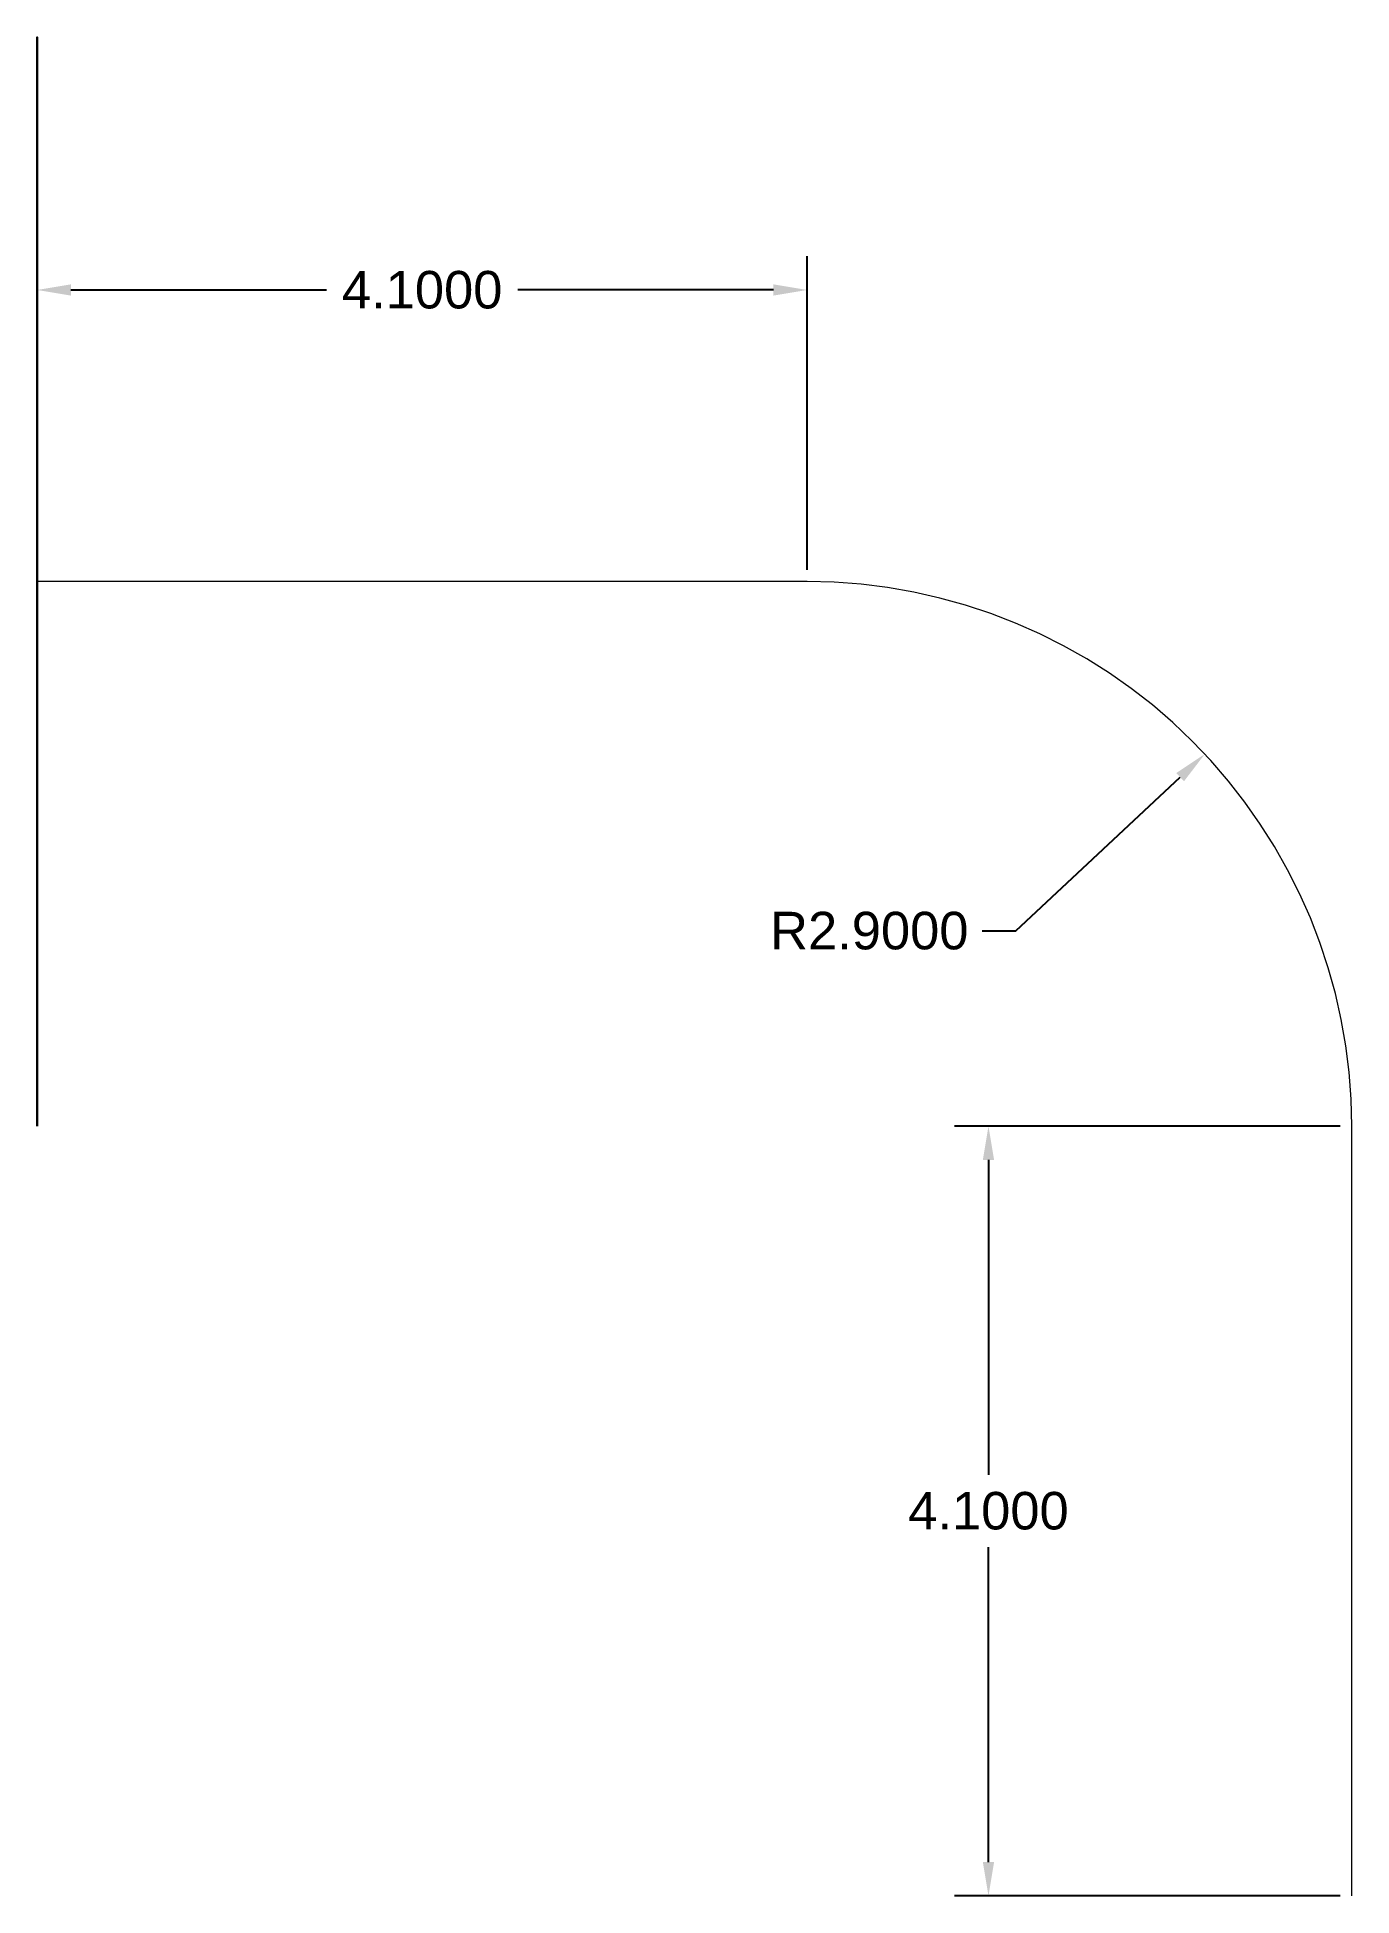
# Model space of a CAD drawing. Header units: centimetres. Extents: x 20.05 to 27.05, y 10.36 to 20.26.
import ezdxf

# ---------------------------------------------------------------- set-up
doc = ezdxf.new("R2010")
doc.units = ezdxf.units.CM
doc.header["$MEASUREMENT"] = 0
doc.linetypes.add('ACAD_ISO10W100', pattern=[18, 12, -3, 0, -3])
doc.layers.add('dimensiuni', color=111, linetype='Continuous', lineweight=15)
doc.layers.add('linii de ajutor', color=131, linetype='ACAD_ISO10W100', lineweight=20)
doc.layers.add('schita', color=7, linetype='Continuous')
doc.styles.get("Standard").update_dxf_attribs({"font": 'arial.ttf', "height": 0.2})
doc.dimstyles.get("Standard").update_dxf_attribs({"dimtxt": 0.18, "dimasz": 0.18, "dimexe": 0.18, "dimexo": 0.0625, "dimgap": 0.09, "dimtad": 0, "dimtih": 1, "dimtoh": 1, "dimdec": 4, "dimzin": 0, "dimdsep": 46, "dimtxsty": 'Standard', "dimcen": 0.09, "dimadec": 0, "dimazin": 0, "dimtfac": 1, "dimtdec": 4, "dimtofl": 0, "dimtmove": 0, "dimatfit": 3, "dimfxl": 1, "dimtolj": 1, "dimtzin": 0, "dimarcsym": 0})

# ---------------------------------------------------------------- blocks, each defined once
blk = doc.blocks.new('*D8')
at = {"layer": 'Defpoints', "color": 0, "transparency": 16777216}
for p in [(26.2696, 16.4395), (24.1522, 14.4579)]:
    blk.add_point(p, dxfattribs=at)
at = {"layer": 'dimensiuni', "color": 0, "lineweight": -2, "transparency": 16777216}
for p, q in [((25.2635, 15.4979), (26.1382, 16.3165)), ((25.0835, 15.4979), (25.2635, 15.4979))]:
    blk.add_line(p, q, dxfattribs=at)
at = {"layer": 'dimensiuni', "color": 0, "transparency": 16777216}
blk.add_solid([(26.1177, 16.3384), (26.1587, 16.2946), (26.2696, 16.4395)], dxfattribs=at)
at = {"layer": 'dimensiuni', "color": 0, "transparency": 16777216, "insert": (24.483, 15.4979), "char_height": 0.2, "attachment_point": 5}
blk.add_mtext('\\A1;R2.9000', dxfattribs=at)
blk = doc.blocks.new('*D9')
at = {"layer": 'Defpoints', "color": 0, "transparency": 16777216}
for p in [(24.1522, 18.9114), (20.0522, 17.3579), (24.1522, 17.3579)]:
    blk.add_point(p, dxfattribs=at)
at = {"layer": 'dimensiuni', "color": 0, "lineweight": -2, "transparency": 16777216}
for p, q in [((20.0522, 17.4204), (20.0522, 19.0914)), ((24.1522, 17.4204), (24.1522, 19.0914)), ((20.2322, 18.9114), (21.5934, 18.9114)), ((23.9722, 18.9114), (22.611, 18.9114))]:
    blk.add_line(p, q, dxfattribs=at)
at = {"layer": 'dimensiuni', "color": 0, "transparency": 16777216}
for points in [[(20.2322, 18.9414), (20.2322, 18.8814), (20.0522, 18.9114)], [(23.9722, 18.9414), (23.9722, 18.8814), (24.1522, 18.9114)]]:
    blk.add_solid(points, dxfattribs=at)
at = {"layer": 'dimensiuni', "color": 0, "transparency": 16777216, "insert": (22.1022, 18.9114), "char_height": 0.2, "attachment_point": 5}
blk.add_mtext('\\A1;4.1000', dxfattribs=at)
blk = doc.blocks.new('*D10')
at = {"layer": 'Defpoints', "color": 0, "transparency": 16777216}
for p in [(27.0522, 14.4579), (25.1175, 10.3579), (27.0522, 10.3579)]:
    blk.add_point(p, dxfattribs=at)
at = {"layer": 'dimensiuni', "color": 0, "lineweight": -2, "transparency": 16777216}
for p, q in [((26.9897, 14.4579), (24.9375, 14.4579)), ((25.1175, 14.2779), (25.1175, 12.6001)), ((25.1175, 10.5379), (25.1175, 12.2158)), ((26.9897, 10.3579), (24.9375, 10.3579))]:
    blk.add_line(p, q, dxfattribs=at)
at = {"layer": 'dimensiuni', "color": 0, "transparency": 16777216}
for points in [[(25.0875, 14.2779), (25.1475, 14.2779), (25.1175, 14.4579)], [(25.0875, 10.5379), (25.1475, 10.5379), (25.1175, 10.3579)]]:
    blk.add_solid(points, dxfattribs=at)
at = {"layer": 'dimensiuni', "color": 0, "transparency": 16777216, "insert": (25.1175, 12.4079), "char_height": 0.2, "attachment_point": 5}
blk.add_mtext('\\A1;4.1000', dxfattribs=at)

msp = doc.modelspace()

# ---------------------------------------------------------------- linework, layer by layer
at = {"layer": 'linii de ajutor'}
msp.add_lwpolyline([(27.05221, 10.35794), (27.05221, 14.45794, 0.4142136), (24.15221, 17.35794), (20.05221, 17.35794)], format="xyb", dxfattribs=at)
at = {"layer": 'schita', "extrusion": (-1, 0, 0)}
for radius in [2.9, 2.5]:
    msp.add_circle((-17.35794, 0, -20.05221), radius, dxfattribs=at)

# ---------------------------------------------------------------- dimensions: what is measured, and where the dimension line sits
at = {"layer": 'dimensiuni'}
dim = msp.add_linear_dim(base=(24.15221, 18.91145), p1=(20.05221, 17.35794), p2=(24.15221, 17.35794), dimstyle='Standard', dxfattribs=at)
dim.commit()
dim.dimension.update_dxf_attribs({"geometry": '*D9', "text_midpoint": (22.10221, 18.91145)})
dim = msp.add_radius_dim(center=(24.15221, 14.45794), mpoint=(26.26964, 16.43947), dimstyle='Standard', dxfattribs=at)
dim.commit()
dim.dimension.update_dxf_attribs({"geometry": '*D8', "text_midpoint": (24.483, 15.49791), "dimtype": 164})
dim = msp.add_linear_dim(base=(25.11746, 10.35794), p1=(27.05221, 14.45794), p2=(27.05221, 10.35794), angle=90, dimstyle='Standard', dxfattribs=at)
dim.commit()
dim.dimension.update_dxf_attribs({"geometry": '*D10', "text_midpoint": (25.11746, 12.40794)})

doc.saveas('drawing.dxf')
